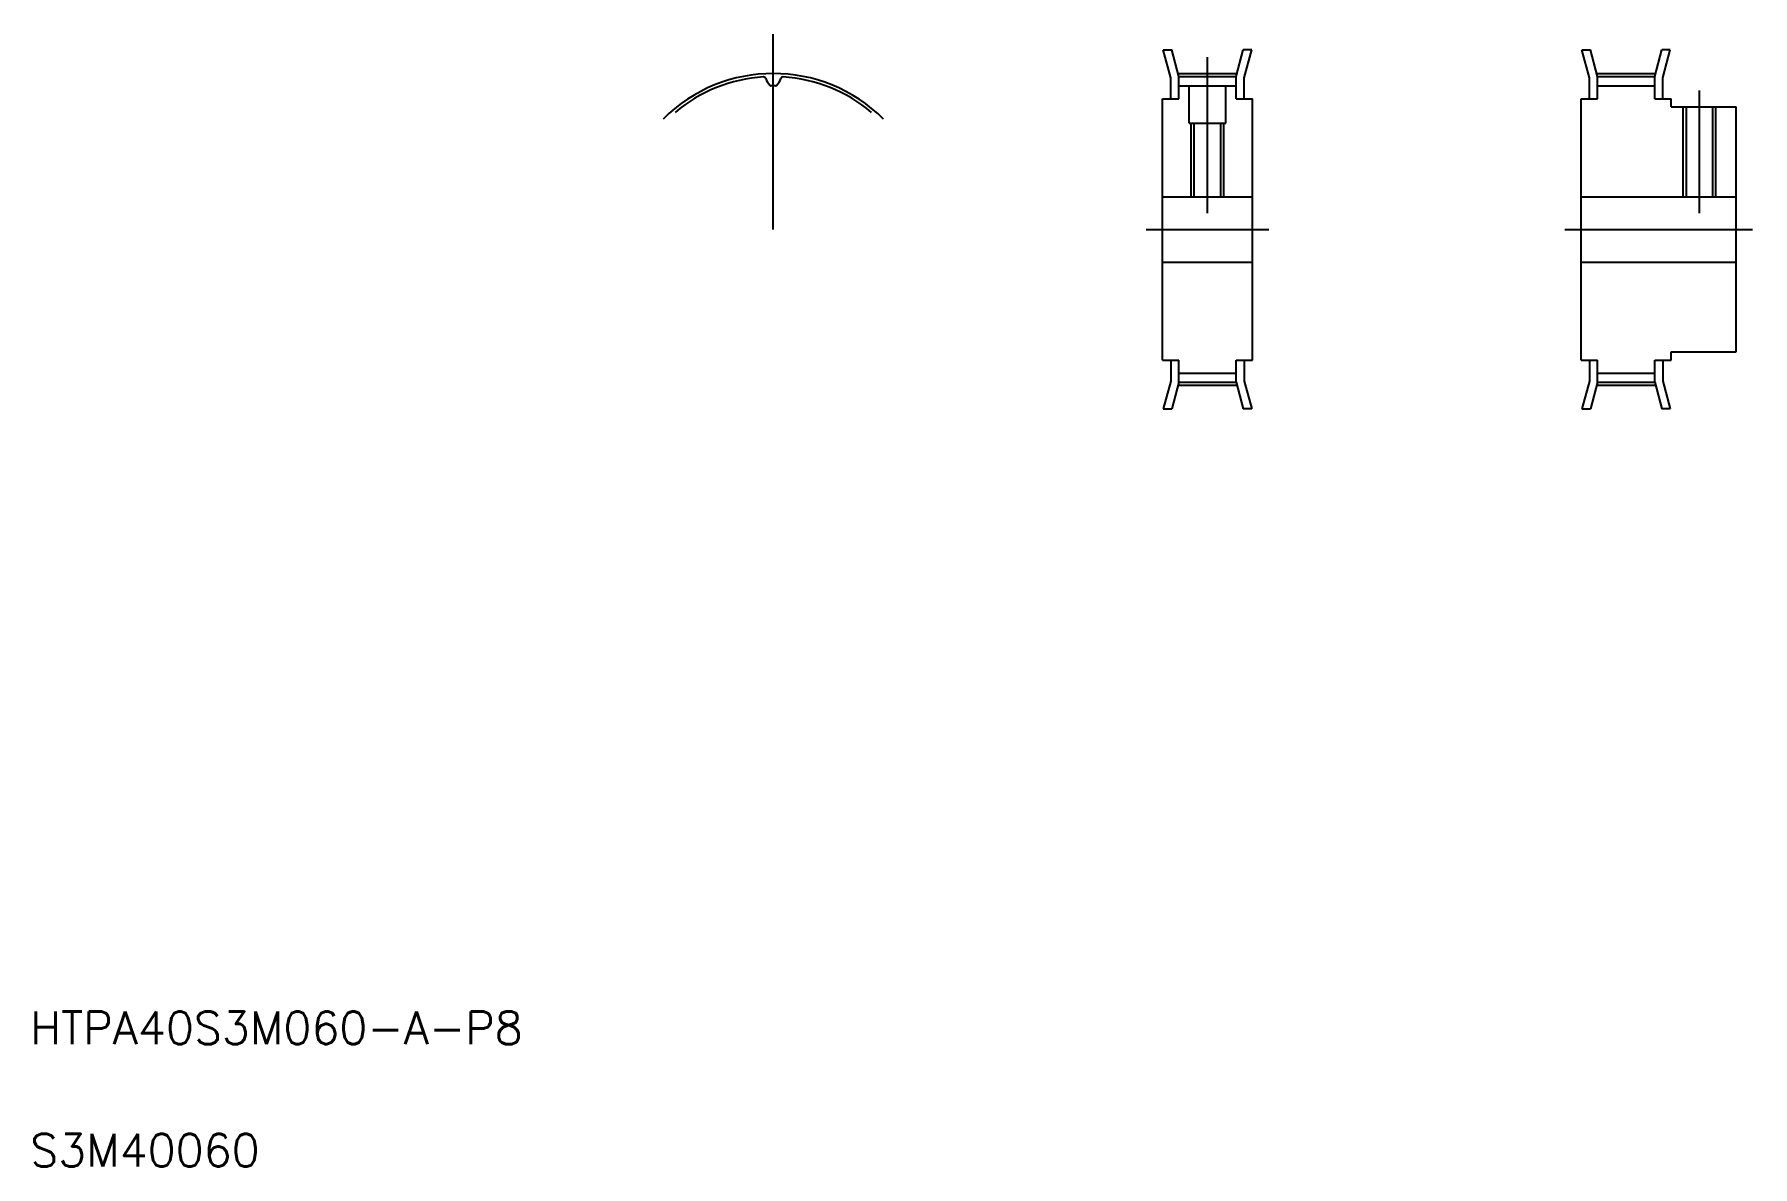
# Model space of a CAD drawing. Extents: x 11 to 221, y 10 to 149.
import ezdxf

# ---------------------------------------------------------------- set-up
doc = ezdxf.new("R2010")
doc.units = 0
doc.linetypes.add('CENTER', pattern=[50.8, 31.75, -6.35, 6.35, -6.35])
doc.linetypes.add('DASHED', pattern=[19.05, 12.7, -6.35])
doc.layers.get('0').update_dxf_attribs({"linetype": 'CONTINUOUS'})
doc.layers.add('CENTER', color=1, linetype='CENTER')
doc.styles.get("Standard").update_dxf_attribs({"font": 'txt', "bigfont": 'BIGFONT'})

msp = doc.modelspace()

# ---------------------------------------------------------------- linework, layer by layer
at = {"color": 7, "linetype": 'CONTINUOUS'}
for p, q in [((148.83, 146.82), (149.86, 146.82)), ((149.74, 143.41), (148.83, 146.82)), ((150.74, 143.54), (149.86, 146.82)), ((157.74, 143.54), (158.62, 146.82)), ((159.66, 146.82), (158.62, 146.82)), ((158.74, 143.41), (159.66, 146.82)), ((201.03, 143.41), (200.12, 146.82)), ((200.12, 146.82), (201.15, 146.82)), ((202.03, 143.54), (201.15, 146.82)), ((209.03, 143.54), (209.91, 146.82)), ((210.94, 146.82), (209.91, 146.82)), ((210.03, 143.41), (210.94, 146.82)), ((149.74, 140.82), (149.74, 143.41)), ((150.74, 143.54), (157.74, 143.54)), ((150.74, 140.82), (150.74, 143.54)), ((157.74, 140.82), (157.74, 143.54)), ((158.74, 140.82), (158.74, 143.41)), ((201.03, 140.82), (201.03, 143.41)), ((202.03, 140.82), (202.03, 143.54)), ((202.03, 143.54), (209.03, 143.54)), ((209.03, 140.82), (209.03, 143.54)), ((210.03, 140.82), (210.03, 143.41)), ((150.74, 142.43), (157.74, 142.43)), ((202.03, 142.43), (209.03, 142.43)), ((148.74, 108.82), (148.74, 140.82)), ((148.74, 140.82), (150.74, 140.82)), ((157.74, 140.82), (159.74, 140.82)), ((159.74, 108.82), (159.74, 140.82)), ((200.03, 108.82), (200.03, 140.82)), ((200.03, 140.82), (202.03, 140.82)), ((209.03, 140.82), (211.03, 140.82)), ((211.03, 139.82), (211.03, 140.82)), ((211.03, 139.82), (219.03, 139.82)), ((219.03, 109.82), (219.03, 139.82)), ((148.74, 128.82), (159.74, 128.82)), ((200.03, 128.82), (219.03, 128.82)), ((219.03, 124.82), (219.03, 124.82)), ((148.74, 120.82), (159.74, 120.82)), ((200.03, 120.82), (219.03, 120.82)), ((219.03, 117.32), (219.03, 117.32)), ((211.03, 109.82), (219.03, 109.82)), ((211.03, 108.82), (211.03, 109.82)), ((148.74, 108.82), (150.74, 108.82)), ((149.74, 108.82), (149.74, 106.23)), ((150.74, 106.1), (150.74, 108.82)), ((157.74, 106.1), (157.74, 108.82)), ((157.74, 108.82), (159.74, 108.82)), ((158.74, 108.82), (158.74, 106.23)), ((200.03, 108.82), (202.03, 108.82)), ((201.03, 108.82), (201.03, 106.23)), ((202.03, 106.1), (202.03, 108.82)), ((209.03, 108.82), (211.03, 108.82)), ((209.03, 106.1), (209.03, 108.82)), ((210.03, 108.82), (210.03, 106.23)), ((149.74, 106.23), (148.83, 102.82)), ((150.74, 106.1), (149.86, 102.82)), ((150.74, 107.21), (157.74, 107.21)), ((150.74, 106.1), (157.74, 106.1)), ((157.74, 106.1), (158.62, 102.82)), ((158.74, 106.23), (159.66, 102.82)), ((201.03, 106.23), (200.12, 102.82)), ((202.03, 106.1), (201.15, 102.82)), ((202.03, 107.21), (209.03, 107.21)), ((202.03, 106.1), (209.03, 106.1)), ((209.03, 106.1), (209.91, 102.82)), ((210.03, 106.23), (210.94, 102.82)), ((148.83, 102.82), (149.86, 102.82)), ((159.66, 102.82), (158.62, 102.82)), ((200.12, 102.82), (201.15, 102.82)), ((210.94, 102.82), (209.91, 102.82))]:
    msp.add_line(p, q, dxfattribs=at)
at = {"color": 3, "linetype": 'DASHED'}
for p, q in [((151.99, 137.82), (151.99, 142.43)), ((156.49, 137.82), (156.49, 142.43)), ((212.53, 128.82), (212.53, 139.82)), ((212.91, 128.82), (212.91, 139.82)), ((216.15, 128.82), (216.15, 139.82)), ((216.53, 128.82), (216.53, 139.82)), ((151.99, 137.82), (156.49, 137.82)), ((152.24, 128.82), (152.24, 137.82)), ((152.62, 128.82), (152.62, 137.82)), ((155.86, 128.82), (155.86, 137.82)), ((156.24, 128.82), (156.24, 137.82))]:
    msp.add_line(p, q, dxfattribs=at)
at = {"color": 7, "linetype": 'CONTINUOUS'}
for centre, radius, start, end in [((101.04, 124.82), 18.72, 93.6598, 130), ((99.87, 143.22), 0.28, 17.3831, 93.6598), ((102.02, 143.89), 1.98, 197.3831, 226.2546), ((100.07, 143.89), 1.98, 313.7454, 342.6169), ((102.22, 143.22), 0.28, 86.3402, 162.6169), ((101.04, 124.82), 18.72, 50, 86.3402), ((100.76, 142.57), 0.15, 226.2546, 270.9257), ((101.04, 124.82), 17.61, 90, 90.9257), ((101.04, 124.82), 17.61, 89.0743, 90), ((101.33, 142.57), 0.15, 269.0743, 313.7454)]:
    msp.add_arc(centre, radius, start, end, dxfattribs=at)
at = {"layer": 'CENTER', "color": 1, "linetype": 'CENTER'}
for p, q in [((101.04, 124.82), (101.04, 148.72)), ((154.24, 126.82), (154.24, 145.92)), ((150.74, 143.92), (157.74, 143.92)), ((202.03, 143.92), (209.03, 143.92)), ((214.53, 126.82), (214.53, 141.82)), ((146.74, 124.82), (161.74, 124.82)), ((198.03, 124.82), (221.03, 124.82)), ((150.74, 105.72), (157.74, 105.72)), ((202.03, 105.72), (209.03, 105.72))]:
    msp.add_line(p, q, dxfattribs=at)
msp.add_arc((101.04, 124.82), 19.1, 45, 135, dxfattribs=at)

# ---------------------------------------------------------------- texts
at = {"color": 7, "linetype": 'CONTINUOUS'}
for s, p in [('HTPA40S3M060-A-P8', (10, 25)), ('S3M40060', (10, 10))]:
    msp.add_text(s, height=4, dxfattribs=at).set_placement(p)

doc.saveas('drawing.dxf')
